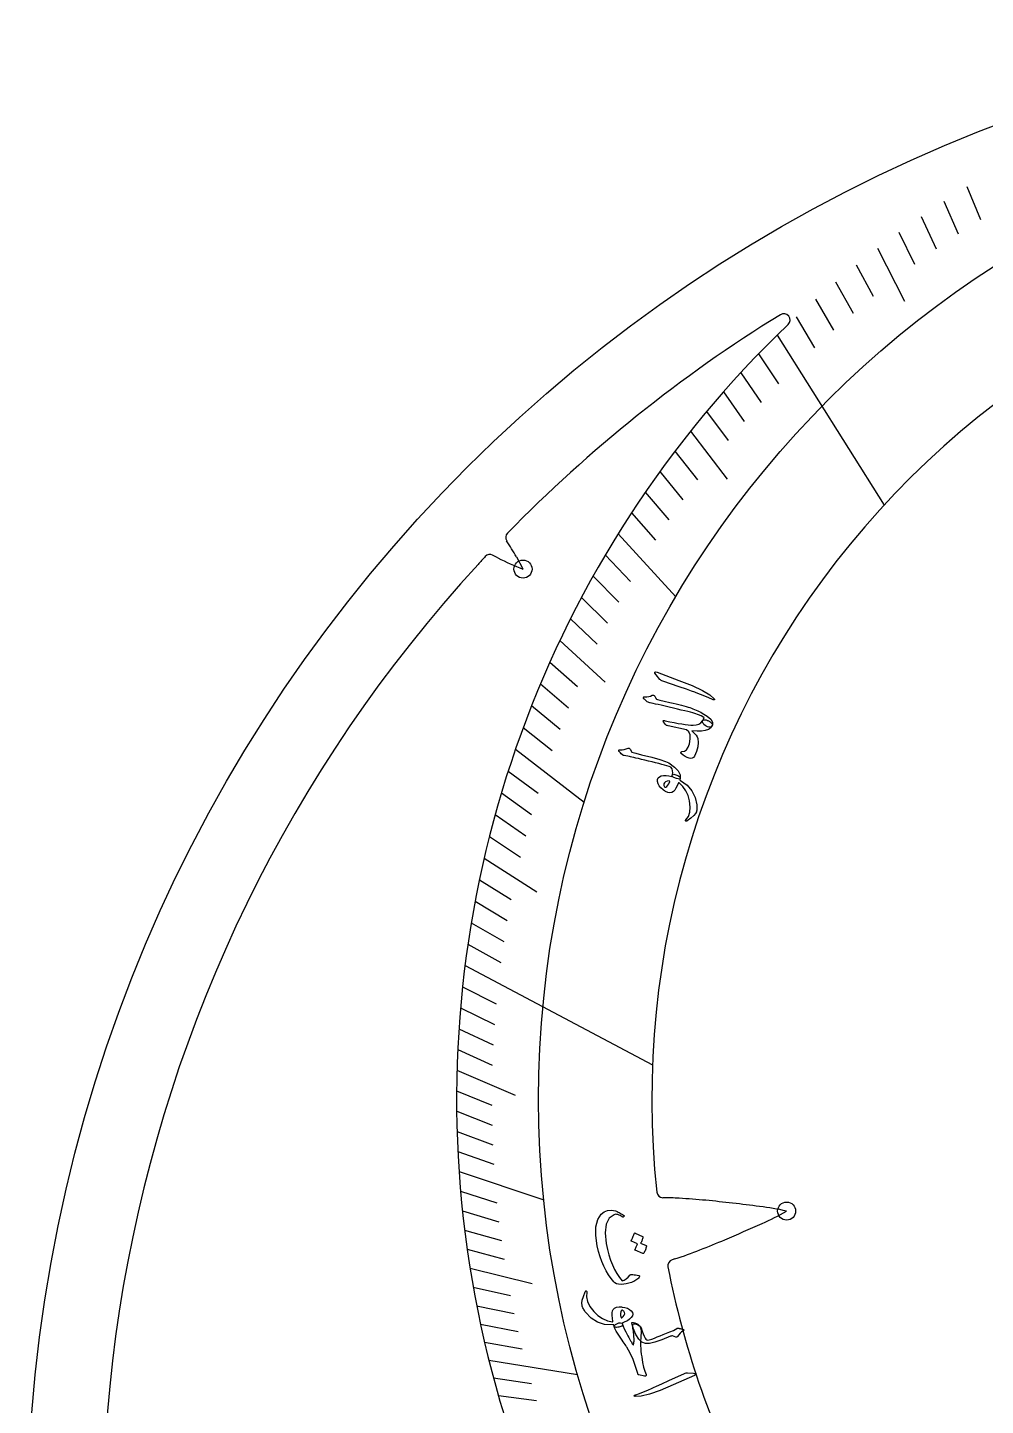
# Model space of a CAD drawing. Header units: millimetres. Extents: x -60 to 60, y -60 to 60.
# Drawn here: x -60 to -21.7, y 4.9 to 60 of the extents above; entities that cross this region are included whole.
import ezdxf

# ---------------------------------------------------------------- set-up
doc = ezdxf.new("R2010")
doc.units = ezdxf.units.MM
for name, color, linetype in [('CUT_INNER', 6, 'Continuous'), ('CUT_OUTER', 1, 'Continuous'), ('ENGRAVE', 7, 'Continuous'), ('ENGRAVE_FINE', 8, 'Continuous'), ('TEXT', 5, 'Continuous')]:
    doc.layers.add(name, color=color, linetype=linetype)

msp = doc.modelspace()

# ---------------------------------------------------------------- linework, layer by layer
at = {"layer": 'CUT_INNER'}
for points in [[(-41.204, 38.798), (-41.415, 38.904)], [(-40.46, 38.836), (-40.204, 38.355), (-40.202, 38.35)], [(-34.13, 10.767), (-34.239, 10.732)]]:
    msp.add_lwpolyline(points, dxfattribs=at)
for centre, radius, start, end in [((0, 17.146), 35.054, 92.3865, 186.0701), ((-0.005, 0.007), 56.991, 121.6522, 135.7406), ((-29.78, 48.308), 0.25, 313.771, 121.8164), ((0, 17.145), 42.854, 133.6996, 239.0637), ((-40.642, 39.608), 0.25, 135.8789, 212.0896), ((-69.764, 21.228), 34.186, 31.0004, 32.2585), ((-16.092, 14.856), 35.099, 136.8737, 137.5714), ((-41.526, 38.68), 0.25, 63.5354, 136.9336), ((-36.973, 46.908), 9.147, 242.4488, 249.3277), ((0, 0), 57, 137.4616, 268.5355), ((-34.609, 13.466), 0.25, 186.1523, 269.2518), ((-34.706, 1.701), 11.515, 86.2795, 89.534), ((-35.501, -14.213), 27.448, 84.5471, 86.7796), ((-37.403, -34.264), 47.589, 83.2658, 84.5612), ((-40.837, -63.923), 77.446, 82.51344, 83.31591), ((-31.732, 3.789), 9.127, 76.9147, 83.7999), ((-34.233, 20.605), 9.148, 293.0739, 299.9522), ((-59.106, 74.894), 68.86, 293.06012, 294.41039), ((-41.173, 31.723), 22.108, 288.5763, 291.338), ((-45.991, 44.07), 35.362, 291.3298, 293.0714), ((-34.163, 10.494), 0.25, 107.6232, 191.0742), ((-0.008, 17.142), 35.046, 191.0155, 206.7299)]:
    msp.add_arc(centre, radius, start, end, dxfattribs=at)
at = {"layer": 'CUT_OUTER'}
msp.add_circle((0, 0), 60, dxfattribs=at)
at = {"layer": 'ENGRAVE'}
for points in [[(-30.049, 47.7), (-25.771, 40.908)], [(-36.402, 39.759), (-34.097, 37.242)], [(-40.503, 31.147), (-37.752, 29.032)], [(-42.519, 22.498), (-35.027, 18.534)], [(-42.758, 14.263), (-39.375, 13.134)], [(-41.566, 6.717), (-38.019, 6.144)]]:
    msp.add_lwpolyline(points, dxfattribs=at)
for centre, radius in [((0, 17.145), 39.579), ((-40.201, 38.35), 0.36), ((-29.665, 12.68), 0.36)]:
    msp.add_circle(centre, radius, dxfattribs=at)
at = {"layer": 'ENGRAVE_FINE'}
for points in [[(-22.466, 53.639), (-21.917, 52.328)], [(-23.389, 53.055), (-22.815, 51.752)], [(-24.293, 52.45), (-23.694, 51.157)], [(-25.177, 51.825), (-24.553, 50.541)], [(-26.041, 51.181), (-24.961, 49.058)], [(-26.885, 50.518), (-26.213, 49.255)], [(-27.708, 49.838), (-27.012, 48.586)], [(-28.51, 49.141), (-27.79, 47.9)], [(-29.29, 48.428), (-28.547, 47.199)], [(-30.786, 46.957), (-29.996, 45.753)], [(-31.501, 46.201), (-30.688, 45.009)], [(-32.193, 45.432), (-31.358, 44.254)], [(-32.862, 44.651), (-32.005, 43.486)], [(-33.509, 43.859), (-32.042, 41.939)], [(-34.134, 43.057), (-33.232, 41.92)], [(-34.735, 42.245), (-33.812, 41.123)], [(-35.314, 41.424), (-34.369, 40.317)], [(-35.869, 40.595), (-34.904, 39.503)], [(-36.913, 38.916), (-35.906, 37.855)], [(-37.4, 38.068), (-36.374, 37.023)], [(-37.865, 37.214), (-36.819, 36.186)], [(-38.308, 36.356), (-37.242, 35.344)], [(-38.728, 35.493), (-36.918, 33.834)], [(-39.126, 34.628), (-38.023, 33.651)], [(-39.503, 33.76), (-38.38, 32.801)], [(-39.857, 32.89), (-38.717, 31.949)], [(-40.191, 32.019), (-39.032, 31.096)], [(-40.794, 30.275), (-39.601, 29.39)], [(-41.064, 29.403), (-39.855, 28.537)], [(-41.314, 28.532), (-40.088, 27.686)], [(-41.544, 27.663), (-40.302, 26.836)], [(-41.754, 26.795), (-39.655, 25.448)], [(-41.945, 25.929), (-40.672, 25.142)], [(-42.116, 25.066), (-40.828, 24.3)], [(-42.269, 24.206), (-40.967, 23.461)], [(-42.403, 23.35), (-41.087, 22.625)], [(-42.617, 21.65), (-41.274, 20.968)], [(-42.698, 20.807), (-41.342, 20.146)], [(-42.761, 19.968), (-41.393, 19.329)], [(-42.808, 19.135), (-41.428, 18.518)], [(-42.839, 18.308), (-40.514, 17.314)], [(-42.853, 17.486), (-41.45, 16.913)], [(-42.852, 16.67), (-41.438, 16.12)], [(-42.835, 15.861), (-41.411, 15.334)], [(-42.804, 15.059), (-41.37, 14.554)], [(-42.697, 13.474), (-41.244, 13.015)], [(-42.623, 12.692), (-41.161, 12.257)], [(-42.535, 11.918), (-41.065, 11.506)], [(-42.433, 11.151), (-40.956, 10.763)], [(-42.319, 10.392), (-39.84, 9.784)], [(-42.193, 9.641), (-40.702, 9.3)], [(-42.053, 8.898), (-40.556, 8.581)], [(-41.903, 8.163), (-40.4, 7.87)], [(-41.74, 7.436), (-40.232, 7.167)], [(-41.382, 6.007), (-39.864, 5.787)], [(-41.186, 5.305), (-39.665, 5.109)]]:
    msp.add_lwpolyline(points, dxfattribs=at)
at = {"layer": 'TEXT'}
for points in [[(-34.88, 34.122), (-34.927, 34.186), (-34.935, 34.225), (-34.907, 34.236), (-34.84, 34.221), (-33.971, 33.894), (-33.439, 33.69), (-33.027, 33.499), (-32.736, 33.323), (-32.564, 33.163), (-32.553, 33.144), (-32.549, 33.13), (-32.551, 33.121), (-32.561, 33.117), (-32.574, 33.116), (-32.589, 33.118), (-32.606, 33.123), (-32.626, 33.132), (-32.772, 33.203), (-32.931, 33.273), (-33.102, 33.34), (-33.286, 33.405), (-33.334, 33.422), (-33.463, 33.469), (-33.673, 33.544), (-33.966, 33.647), (-34.618, 33.867), (-34.651, 33.881), (-34.681, 33.898), (-34.706, 33.916), (-34.727, 33.937)], [(-35.369, 33.161), (-35.383, 33.175), (-35.391, 33.189), (-35.393, 33.203), (-35.389, 33.218), (-35.382, 33.229), (-35.371, 33.237), (-35.357, 33.242), (-35.34, 33.243), (-35.256, 33.243), (-35.177, 33.253), (-35.103, 33.273), (-35.035, 33.303), (-35.007, 33.31), (-34.982, 33.307), (-34.959, 33.293), (-34.939, 33.268), (-34.929, 33.252), (-34.92, 33.237), (-34.91, 33.221), (-34.901, 33.205), (-34.892, 33.189), (-34.883, 33.173), (-34.873, 33.158), (-34.863, 33.142), (-34.829, 33.129), (-34.729, 33.103), (-34.562, 33.064), (-34.329, 33.012), (-34.201, 32.983), (-34.081, 32.955), (-33.97, 32.929), (-33.866, 32.903), (-33.771, 32.878), (-33.684, 32.854), (-33.607, 32.831), (-33.538, 32.808), (-33.473, 32.786), (-33.409, 32.762), (-33.346, 32.737), (-33.283, 32.71), (-33.221, 32.682), (-33.159, 32.653), (-33.097, 32.622), (-33.035, 32.59), (-32.835, 32.468), (-32.701, 32.349), (-32.633, 32.234), (-32.632, 32.123), (-32.652, 32.077), (-32.682, 32.046), (-32.722, 32.032), (-32.773, 32.033), (-32.827, 32.047), (-32.878, 32.069), (-32.925, 32.099), (-32.969, 32.139), (-33.007, 32.182), (-33.028, 32.221), (-33.033, 32.255), (-33.023, 32.285), (-33.011, 32.307), (-33, 32.327), (-32.991, 32.344), (-32.983, 32.359), (-32.976, 32.372), (-32.971, 32.384), (-32.969, 32.394), (-32.968, 32.403), (-33.012, 32.442), (-33.087, 32.483), (-33.194, 32.526), (-33.331, 32.571), (-33.414, 32.596), (-33.51, 32.622), (-33.619, 32.65), (-33.74, 32.681), (-33.874, 32.714), (-34.022, 32.75), (-34.182, 32.788), (-34.355, 32.828), (-34.525, 32.868), (-34.675, 32.902), (-34.804, 32.93), (-34.912, 32.954), (-35, 32.972), (-35.067, 32.986), (-35.114, 32.995), (-35.139, 33), (-35.172, 33.009), (-35.204, 33.024), (-35.236, 33.045), (-35.269, 33.072), (-35.284, 33.087), (-35.298, 33.101), (-35.312, 33.114), (-35.325, 33.126), (-35.337, 33.136), (-35.349, 33.145), (-35.359, 33.154), (-35.369, 33.161)], [(-32.63, 32.118), (-32.665, 32.052), (-32.704, 31.999), (-32.747, 31.959), (-32.794, 31.93), (-32.915, 31.892), (-33.065, 31.873), (-33.245, 31.871), (-33.454, 31.888), (-33.357, 31.793), (-33.285, 31.709), (-33.236, 31.636), (-33.212, 31.575), (-33.197, 31.412), (-33.215, 31.239), (-33.267, 31.057), (-33.352, 30.865), (-33.388, 30.816), (-33.435, 30.786), (-33.494, 30.775), (-33.564, 30.785), (-33.641, 30.81), (-33.718, 30.85), (-33.796, 30.904), (-33.875, 30.971), (-33.885, 30.983), (-33.892, 30.994), (-33.894, 31.006), (-33.893, 31.019), (-33.886, 31.033), (-33.877, 31.043), (-33.864, 31.048), (-33.848, 31.049), (-33.748, 31.069), (-33.665, 31.128), (-33.6, 31.224), (-33.551, 31.357), (-33.516, 31.557), (-33.523, 31.718), (-33.572, 31.841), (-33.663, 31.927), (-34.404, 32.08), (-34.437, 32.089), (-34.465, 32.1), (-34.487, 32.115), (-34.504, 32.132), (-34.582, 32.237), (-34.592, 32.252), (-34.598, 32.264), (-34.6, 32.275), (-34.599, 32.283), (-34.59, 32.291), (-34.574, 32.294), (-34.552, 32.293), (-34.523, 32.287), (-34.335, 32.246), (-34.16, 32.211), (-34, 32.181), (-33.853, 32.157), (-33.72, 32.137), (-33.601, 32.122), (-33.496, 32.112), (-33.406, 32.107), (-33.282, 32.117), (-33.176, 32.15), (-33.09, 32.208), (-33.021, 32.289), (-33, 32.311), (-32.97, 32.322), (-32.932, 32.324), (-32.884, 32.315), (-32.86, 32.308), (-32.837, 32.3), (-32.813, 32.29), (-32.79, 32.28), (-32.767, 32.269), (-32.745, 32.255), (-32.723, 32.24), (-32.702, 32.223), (-32.665, 32.19), (-32.641, 32.161), (-32.629, 32.137), (-32.63, 32.118)], [(-36.224, 30.921), (-36.272, 30.968), (-36.31, 31.005), (-36.338, 31.032), (-36.357, 31.049), (-36.368, 31.06), (-36.375, 31.072), (-36.377, 31.085), (-36.374, 31.098), (-36.367, 31.111), (-36.356, 31.119), (-36.341, 31.124), (-36.323, 31.125), (-36.236, 31.127), (-36.154, 31.137), (-36.077, 31.156), (-36.005, 31.184), (-35.983, 31.191), (-35.962, 31.188), (-35.943, 31.174), (-35.925, 31.149), (-35.848, 31.026), (-35.797, 31.013), (-35.747, 31), (-35.697, 30.987), (-35.649, 30.974), (-35.602, 30.962), (-35.555, 30.95), (-35.51, 30.939), (-35.465, 30.928), (-35.051, 30.824), (-34.73, 30.733), (-34.504, 30.657), (-34.371, 30.596), (-34.15, 30.433), (-34, 30.277), (-33.922, 30.126), (-33.916, 29.98), (-33.918, 29.977), (-33.919, 29.974), (-33.92, 29.97), (-33.922, 29.967), (-33.949, 29.953), (-34, 29.957), (-34.073, 29.978), (-34.169, 30.016), (-34.203, 30.033), (-34.226, 30.053), (-34.236, 30.075), (-34.234, 30.101), (-34.218, 30.196), (-34.222, 30.282), (-34.246, 30.359), (-34.291, 30.427), (-34.366, 30.453), (-34.452, 30.48), (-34.548, 30.508), (-34.657, 30.538), (-34.775, 30.57), (-34.904, 30.603), (-35.042, 30.637), (-35.191, 30.673), (-35.337, 30.709), (-35.468, 30.741), (-35.585, 30.769), (-35.687, 30.792), (-35.774, 30.812), (-35.847, 30.829), (-35.904, 30.843), (-35.946, 30.854), (-36.161, 30.893), (-36.182, 30.9), (-36.199, 30.907), (-36.213, 30.914), (-36.224, 30.921)], [(-33.904, 29.896), (-33.643, 29.707), (-33.449, 29.482), (-33.321, 29.221), (-33.257, 28.926), (-33.254, 28.887), (-33.252, 28.849), (-33.252, 28.812), (-33.252, 28.776), (-33.255, 28.741), (-33.259, 28.707), (-33.264, 28.675), (-33.272, 28.645), (-33.308, 28.576), (-33.381, 28.493), (-33.491, 28.395), (-33.638, 28.282), (-33.657, 28.271), (-33.674, 28.266), (-33.688, 28.268), (-33.7, 28.276), (-33.707, 28.287), (-33.708, 28.299), (-33.702, 28.312), (-33.691, 28.326), (-33.589, 28.461), (-33.531, 28.631), (-33.518, 28.836), (-33.548, 29.079), (-33.606, 29.291), (-33.694, 29.481), (-33.813, 29.651), (-33.964, 29.8), (-33.97, 29.802), (-33.976, 29.802), (-33.981, 29.8), (-33.985, 29.797), (-34.037, 29.68), (-34.088, 29.583), (-34.14, 29.506), (-34.192, 29.45), (-34.255, 29.415), (-34.327, 29.404), (-34.41, 29.418), (-34.502, 29.458), (-34.514, 29.465), (-34.526, 29.472), (-34.538, 29.479), (-34.55, 29.487), (-34.562, 29.496), (-34.575, 29.505), (-34.589, 29.515), (-34.602, 29.526), (-34.689, 29.604), (-34.755, 29.685), (-34.8, 29.768), (-34.825, 29.855), (-34.826, 29.935), (-34.802, 29.999), (-34.752, 30.047), (-34.678, 30.079), (-34.584, 30.096), (-34.481, 30.097), (-34.371, 30.082), (-34.252, 30.052), (-34.25, 30.059), (-34.248, 30.065), (-34.246, 30.072), (-34.244, 30.079), (-34.243, 30.085), (-34.241, 30.092), (-34.239, 30.099), (-34.236, 30.105), (-34.222, 30.127), (-34.2, 30.14), (-34.17, 30.143), (-34.131, 30.137), (-34.091, 30.126), (-34.052, 30.11), (-34.014, 30.09), (-33.976, 30.067), (-33.945, 30.042), (-33.924, 30.02), (-33.914, 30.001), (-33.915, 29.984), (-33.94, 29.918), (-33.934, 29.915), (-33.925, 29.911), (-33.915, 29.904), (-33.904, 29.896)], [(-34.362, 29.877), (-34.441, 29.864), (-34.501, 29.841), (-34.544, 29.806), (-34.569, 29.762), (-34.572, 29.73), (-34.569, 29.701), (-34.561, 29.672), (-34.547, 29.646), (-34.538, 29.636), (-34.527, 29.63), (-34.512, 29.63), (-34.495, 29.635), (-34.45, 29.659), (-34.409, 29.704), (-34.372, 29.768), (-34.339, 29.853), (-34.337, 29.862), (-34.341, 29.869), (-34.349, 29.874), (-34.362, 29.877)], [(-35.56, 10.035), (-35.586, 10.004), (-35.616, 9.975), (-35.65, 9.947), (-35.687, 9.92), (-35.727, 9.895), (-35.771, 9.871), (-35.818, 9.849), (-35.868, 9.828), (-35.971, 9.793), (-36.074, 9.769), (-36.178, 9.755), (-36.284, 9.751), (-36.38, 9.759), (-36.461, 9.777), (-36.525, 9.807), (-36.573, 9.848), (-36.684, 9.986), (-36.788, 10.136), (-36.884, 10.298), (-36.972, 10.472), (-37.052, 10.658), (-37.122, 10.855), (-37.184, 11.064), (-37.236, 11.285), (-37.295, 11.704), (-37.286, 12.057), (-37.211, 12.34), (-37.071, 12.554), (-36.952, 12.648), (-36.818, 12.701), (-36.669, 12.713), (-36.505, 12.684), (-36.469, 12.672), (-36.432, 12.658), (-36.394, 12.641), (-36.355, 12.622), (-36.315, 12.6), (-36.274, 12.576), (-36.231, 12.549), (-36.188, 12.52), (-36.176, 12.511), (-36.167, 12.5), (-36.163, 12.488), (-36.163, 12.475), (-36.166, 12.466), (-36.171, 12.458), (-36.179, 12.451), (-36.19, 12.445), (-36.201, 12.442), (-36.211, 12.441), (-36.222, 12.444), (-36.233, 12.451), (-36.275, 12.478), (-36.318, 12.501), (-36.362, 12.521), (-36.407, 12.538), (-36.45, 12.548), (-36.49, 12.551), (-36.528, 12.547), (-36.563, 12.537), (-36.76, 12.393), (-36.879, 12.152), (-36.919, 11.816), (-36.877, 11.384), (-36.83, 11.15), (-36.774, 10.929), (-36.707, 10.722), (-36.631, 10.528), (-36.546, 10.347), (-36.451, 10.18), (-36.347, 10.025), (-36.234, 9.885), (-36.161, 9.915), (-36.083, 9.967), (-36.001, 10.039), (-35.913, 10.132), (-35.904, 10.136), (-35.886, 10.139), (-35.859, 10.141), (-35.823, 10.142), (-35.819, 10.141), (-35.816, 10.14), (-35.813, 10.14), (-35.811, 10.14), (-35.762, 10.138), (-35.706, 10.131), (-35.643, 10.119), (-35.573, 10.104), (-35.551, 10.095), (-35.542, 10.081), (-35.545, 10.061), (-35.56, 10.035)], [(-35.281, 11.304), (-35.276, 11.3), (-35.272, 11.294), (-35.27, 11.287), (-35.269, 11.277), (-35.277, 11.239), (-35.286, 11.202), (-35.297, 11.166), (-35.31, 11.131), (-35.324, 11.096), (-35.34, 11.062), (-35.358, 11.028), (-35.378, 10.995), (-35.385, 10.988), (-35.392, 10.984), (-35.401, 10.983), (-35.411, 10.985), (-35.724, 11.111), (-35.728, 11.115), (-35.729, 11.122), (-35.727, 11.132), (-35.722, 11.145), (-35.716, 11.154), (-35.709, 11.169), (-35.7, 11.189), (-35.689, 11.214), (-35.676, 11.245), (-35.662, 11.282), (-35.645, 11.325), (-35.626, 11.374), (-35.868, 11.478), (-35.875, 11.483), (-35.878, 11.491), (-35.876, 11.502), (-35.87, 11.515), (-35.864, 11.526), (-35.855, 11.544), (-35.844, 11.569), (-35.829, 11.6), (-35.812, 11.638), (-35.793, 11.683), (-35.77, 11.736), (-35.745, 11.796), (-35.74, 11.802), (-35.735, 11.806), (-35.729, 11.806), (-35.723, 11.803), (-35.423, 11.666), (-35.418, 11.663), (-35.414, 11.657), (-35.412, 11.649), (-35.411, 11.639), (-35.417, 11.607), (-35.424, 11.575), (-35.433, 11.545), (-35.444, 11.515), (-35.456, 11.486), (-35.469, 11.457), (-35.484, 11.429), (-35.5, 11.402)], [(-36.617, 8.136), (-36.94, 8.15), (-37.229, 8.238), (-37.483, 8.4), (-37.701, 8.637), (-37.725, 8.672), (-37.748, 8.706), (-37.769, 8.741), (-37.788, 8.775), (-37.805, 8.809), (-37.82, 8.843), (-37.832, 8.876), (-37.842, 8.909), (-37.849, 8.995), (-37.831, 9.114), (-37.789, 9.265), (-37.721, 9.45), (-37.71, 9.471), (-37.698, 9.484), (-37.685, 9.49), (-37.671, 9.489), (-37.659, 9.482), (-37.652, 9.47), (-37.65, 9.455), (-37.653, 9.436), (-37.67, 9.255), (-37.63, 9.065), (-37.531, 8.866), (-37.373, 8.659), (-37.207, 8.499), (-37.026, 8.379), (-36.831, 8.297), (-36.622, 8.253), (-36.616, 8.255), (-36.611, 8.259), (-36.608, 8.263), (-36.607, 8.269), (-36.63, 8.399), (-36.642, 8.512), (-36.641, 8.608), (-36.628, 8.686), (-36.595, 8.752), (-36.54, 8.801), (-36.463, 8.833), (-36.363, 8.849), (-36.35, 8.85), (-36.336, 8.85), (-36.322, 8.85), (-36.307, 8.85), (-36.292, 8.849), (-36.277, 8.848), (-36.26, 8.847), (-36.242, 8.845), (-36.127, 8.826), (-36.028, 8.794), (-35.945, 8.748), (-35.877, 8.69), (-35.832, 8.624), (-35.817, 8.558), (-35.831, 8.491), (-35.875, 8.423), (-35.943, 8.356), (-36.027, 8.297), (-36.126, 8.247), (-36.241, 8.204), (-36.239, 8.197), (-36.237, 8.19), (-36.235, 8.184), (-36.233, 8.177), (-36.23, 8.171), (-36.228, 8.164), (-36.226, 8.157), (-36.224, 8.15), (-36.223, 8.124), (-36.234, 8.1), (-36.257, 8.08), (-36.292, 8.062), (-36.331, 8.049), (-36.372, 8.039), (-36.415, 8.034), (-36.459, 8.032), (-36.499, 8.035), (-36.529, 8.042), (-36.548, 8.052), (-36.557, 8.067), (-36.575, 8.138), (-36.582, 8.137), (-36.591, 8.136), (-36.603, 8.136), (-36.617, 8.136)], [(-36.25, 8.414), (-36.192, 8.469), (-36.154, 8.523), (-36.138, 8.576), (-36.142, 8.627), (-36.156, 8.655), (-36.175, 8.679), (-36.197, 8.698), (-36.224, 8.713), (-36.237, 8.717), (-36.249, 8.715), (-36.261, 8.707), (-36.273, 8.694), (-36.298, 8.648), (-36.307, 8.587), (-36.303, 8.512), (-36.283, 8.422), (-36.279, 8.413), (-36.272, 8.409), (-36.262, 8.409), (-36.25, 8.414)], [(-35.486, 7.692), (-35.496, 7.596), (-35.502, 7.497), (-35.504, 7.395), (-35.502, 7.29), (-35.497, 7.183), (-35.488, 7.074), (-35.475, 6.962), (-35.459, 6.848), (-35.423, 6.631), (-35.381, 6.44), (-35.334, 6.277), (-35.282, 6.142), (-35.277, 6.127), (-35.277, 6.114), (-35.281, 6.102), (-35.29, 6.092), (-35.302, 6.084), (-35.315, 6.079), (-35.329, 6.077), (-35.345, 6.078), (-35.57, 6.128), (-35.589, 6.133), (-35.603, 6.144), (-35.613, 6.16), (-35.618, 6.18), (-35.701, 6.473), (-35.801, 6.746), (-35.918, 7.002), (-36.053, 7.241), (-36.06, 7.254), (-36.075, 7.276), (-36.095, 7.308), (-36.123, 7.348), (-36.157, 7.398), (-36.198, 7.457), (-36.245, 7.525), (-36.298, 7.602), (-36.399, 7.754), (-36.476, 7.882), (-36.529, 7.988), (-36.558, 8.071), (-36.556, 8.094), (-36.537, 8.12), (-36.503, 8.147), (-36.452, 8.176), (-36.366, 8.207), (-36.3, 8.213), (-36.254, 8.193), (-36.228, 8.149), (-36.202, 8.078), (-36.158, 7.979), (-36.094, 7.852), (-36.011, 7.697), (-35.968, 7.62), (-35.931, 7.552), (-35.899, 7.494), (-35.872, 7.446), (-35.85, 7.407), (-35.834, 7.379), (-35.823, 7.361), (-35.817, 7.353), (-35.814, 7.35), (-35.812, 7.347), (-35.81, 7.345), (-35.809, 7.343), (-35.807, 7.341), (-35.806, 7.34), (-35.805, 7.338), (-35.805, 7.336), (-35.796, 7.327), (-35.79, 7.324), (-35.785, 7.328), (-35.782, 7.339), (-35.774, 7.385), (-35.768, 7.434), (-35.765, 7.484), (-35.763, 7.536), (-35.764, 7.59), (-35.766, 7.646), (-35.769, 7.704), (-35.775, 7.763), (-35.781, 7.822), (-35.788, 7.879), (-35.797, 7.936), (-35.806, 7.991), (-35.817, 8.045), (-35.829, 8.097), (-35.843, 8.146), (-35.858, 8.194), (-35.859, 8.207), (-35.856, 8.217), (-35.85, 8.223), (-35.839, 8.226), (-35.817, 8.225), (-35.796, 8.222), (-35.775, 8.218), (-35.753, 8.213), (-35.732, 8.206), (-35.71, 8.198), (-35.687, 8.19), (-35.664, 8.181), (-35.618, 8.159), (-35.581, 8.136), (-35.553, 8.11), (-35.534, 8.082), (-35.503, 8.007), (-35.485, 7.917), (-35.48, 7.812), (-35.486, 7.692)], [(-35.161, 7.528), (-35.058, 7.565), (-34.951, 7.604), (-34.838, 7.647), (-34.721, 7.692), (-34.597, 7.741), (-34.468, 7.794), (-34.334, 7.85), (-34.193, 7.909), (-34.055, 7.991), (-34.035, 7.997), (-34.016, 8), (-33.997, 8), (-33.978, 7.997), (-33.968, 7.995), (-33.955, 7.992), (-33.939, 7.987), (-33.919, 7.981), (-33.896, 7.975), (-33.869, 7.967), (-33.839, 7.959), (-33.805, 7.951), (-33.794, 7.948), (-33.785, 7.942), (-33.779, 7.935), (-33.775, 7.926), (-33.775, 7.917), (-33.778, 7.909), (-33.786, 7.901), (-33.797, 7.894), (-33.862, 7.85), (-33.923, 7.798), (-33.978, 7.737), (-34.028, 7.666), (-34.043, 7.648), (-34.059, 7.638), (-34.078, 7.636), (-34.1, 7.642), (-34.226, 7.686), (-34.24, 7.689), (-34.258, 7.688), (-34.28, 7.683), (-34.305, 7.676), (-34.65, 7.538), (-34.932, 7.443), (-35.15, 7.392), (-35.305, 7.384), (-35.446, 7.434), (-35.575, 7.553), (-35.691, 7.742), (-35.793, 8), (-35.813, 8.101), (-35.794, 8.158), (-35.737, 8.171), (-35.642, 8.14), (-35.629, 8.134), (-35.616, 8.127), (-35.603, 8.122), (-35.591, 8.116), (-35.579, 8.11), (-35.567, 8.105), (-35.556, 8.1), (-35.545, 8.095), (-35.522, 8.081), (-35.504, 8.063), (-35.49, 8.039), (-35.48, 8.011), (-35.443, 7.882), (-35.404, 7.77), (-35.364, 7.675), (-35.324, 7.596), (-35.293, 7.554), (-35.256, 7.528), (-35.212, 7.52), (-35.161, 7.528)], [(-33.39, 6.198), (-33.313, 6.187), (-33.281, 6.169), (-33.294, 6.143), (-33.353, 6.109), (-34.204, 5.738), (-34.726, 5.51), (-35.152, 5.354), (-35.483, 5.274), (-35.718, 5.269), (-35.74, 5.275), (-35.753, 5.283), (-35.757, 5.292), (-35.753, 5.302), (-35.745, 5.312), (-35.733, 5.321), (-35.717, 5.329), (-35.697, 5.337), (-35.542, 5.388), (-35.38, 5.45), (-35.211, 5.522), (-35.034, 5.604), (-34.988, 5.624), (-34.863, 5.681), (-34.659, 5.773), (-34.377, 5.902), (-33.753, 6.19), (-33.719, 6.203), (-33.686, 6.211), (-33.655, 6.216), (-33.626, 6.216)]]:
    msp.add_lwpolyline(points, close=True, dxfattribs=at)

doc.saveas('drawing.dxf')
